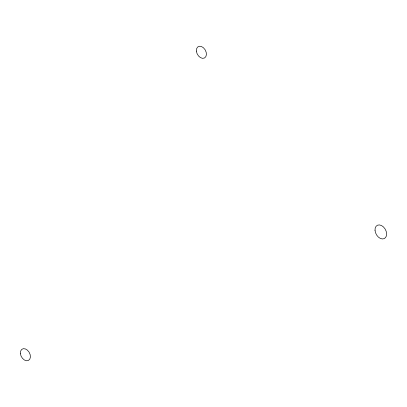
<?xml version="1.0" encoding="UTF-8"?>
<svg xmlns="http://www.w3.org/2000/svg" width="407" height="407" viewBox="0 0 407 407"><rect width="100%" height="100%" fill="white"/><g stroke="black" fill="none" stroke-linecap="round" stroke-linejoin="round"><path stroke-width="0.61" d="M196.388 51.104A6.497 4.487 60.8 0 0 204.4 58.038A6.497 4.487 60.8 0 0 203.388 47.711A6.497 4.487 60.8 0 0 196.388 51.104M20.386 353.53A6.497 4.487 60.8 0 0 28.398 360.47A6.497 4.487 60.8 0 0 27.386 350.142A6.497 4.487 60.8 0 0 20.386 353.53M375.01 230.235A7.514 5.189 60.8 0 0 384.071 238.69A7.514 5.189 60.8 0 0 383.394 226.882A7.514 5.189 60.8 0 0 375.01 230.235"/></g></svg>
